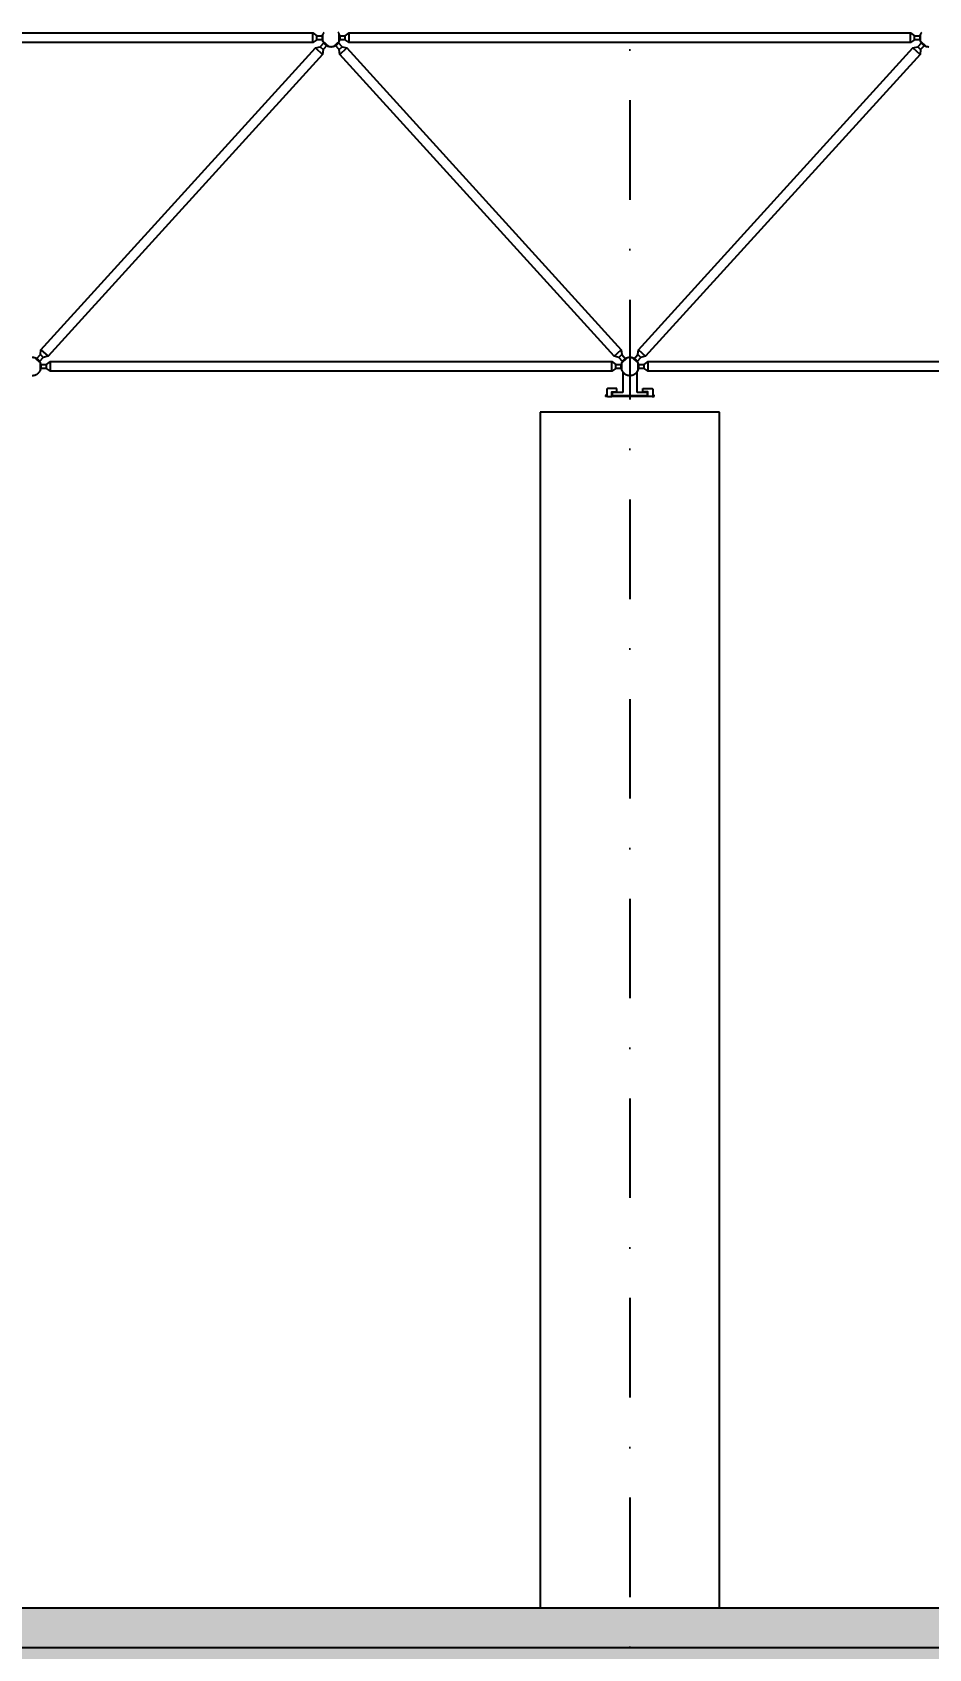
# Model space of a CAD drawing. Header units: centimetres. Extents: x 26569 to 160723, y -3143 to 14565.
# Drawn here: x 34776.7 to 35001.7, y 5940.3 to 6345.9 of the extents above; entities that cross this region are included whole.
import ezdxf

# ---------------------------------------------------------------- set-up
doc = ezdxf.new("R2010")
doc.units = ezdxf.units.CM
doc.header["$LTSCALE"] = 100
doc.linetypes.add('DASHDOT2', pattern=[0.5, 0.25, -0.125, 0, -0.125])
for name, color, linetype in [('A-ANNO-DIMS', 187, 'Continuous'), ('A-ANNO-GRID', 155, 'DASHDOT2'), ('A-ELEV-01', 255, 'Continuous'), ('A-ELEV-02', 253, 'Continuous'), ('S-CONC', 5, 'Continuous'), ('S-HTCH', 8, 'Continuous')]:
    doc.layers.add(name, color=color, linetype=linetype)
doc.styles.add('Fields_100', font='act_simplex.shx', dxfattribs={"width": 0.8, "height": 20})
doc.dimstyles.new('FIELDS_100', dxfattribs={"dimscale": 0, "dimtxt": 20, "dimasz": 5, "dimexe": 5, "dimexo": 5, "dimgap": 5, "dimtad": 0, "dimdec": 0, "dimzin": 0, "dimdsep": 46, "dimtxsty": 'Fields_100', "dimblk": 'DOT', "dimcen": 0.09, "dimclrt": 50, "dimadec": 0, "dimazin": 0, "dimtfac": 1, "dimtdec": 0, "dimtix": 1, "dimtofl": 0, "dimtmove": 1, "dimatfit": 3, "dimfxl": 5, "dimfxlon": 1, "dimtolj": 1, "dimtzin": 0, "dimarcsym": 0})

# ---------------------------------------------------------------- blocks, each defined once
blk = doc.blocks.new('_Dot')
at = {"color": 0, "linetype": 'ByBlock', "lineweight": -2}
blk.add_line((-0.5, 0), (-1, 0), dxfattribs=at)
at = {"color": 0, "linetype": 'ByBlock', "const_width": 0.5}
blk.add_lwpolyline([(-0.25, 0, 1), (0.25, 0, 1)], format="xyb", close=True, dxfattribs=at)
blk = doc.blocks.new('*D692')
at = {"layer": 'A-ANNO-DIMS', "color": 0, "lineweight": -2, "transparency": 16777216}
for p, q in [((34026.73, 6649.56), (34026.73, 6659.56)), ((34926.73, 6649.56), (34926.73, 6659.56)), ((34031.73, 6654.56), (34445.07, 6654.56)), ((34921.73, 6654.56), (34508.4, 6654.56))]:
    blk.add_line(p, q, dxfattribs=at)
at = {"layer": 'DEFPOINTS', "color": 0, "transparency": 16777216}
for p in [(34926.73, 6654.56), (34026.73, 6232.06), (34926.73, 6232.06)]:
    blk.add_point(p, dxfattribs=at)
at = {"layer": 'A-ANNO-DIMS', "color": 0, "lineweight": -2, "transparency": 16777216, "xscale": 5, "yscale": 5, "zscale": 5, "rotation": 180}
blk.add_blockref('_Dot', (34026.73, 6654.56), dxfattribs=at)
at = {"layer": 'A-ANNO-DIMS', "color": 0, "lineweight": -2, "transparency": 16777216, "xscale": 5, "yscale": 5, "zscale": 5}
blk.add_blockref('_Dot', (34926.73, 6654.56), dxfattribs=at)
at = {"layer": 'A-ANNO-DIMS', "color": 50, "transparency": 16777216, "insert": (34476.73, 6654.56), "char_height": 20, "attachment_point": 5, "style": 'Fields_100'}
blk.add_mtext('\\A1;1800', dxfattribs=at)
blk = doc.blocks.new('*D693')
at = {"layer": 'A-ANNO-DIMS', "color": 0, "lineweight": -2, "transparency": 16777216}
for p, q in [((34926.73, 6649.56), (34926.73, 6659.56)), ((35826.73, 6649.56), (35826.73, 6659.56)), ((34931.73, 6654.56), (35345.07, 6654.56)), ((35821.73, 6654.56), (35408.4, 6654.56))]:
    blk.add_line(p, q, dxfattribs=at)
at = {"layer": 'DEFPOINTS', "color": 0, "transparency": 16777216}
for p in [(35826.73, 6654.56), (34926.73, 6232.06), (35826.73, 6232.06)]:
    blk.add_point(p, dxfattribs=at)
at = {"layer": 'A-ANNO-DIMS', "color": 0, "lineweight": -2, "transparency": 16777216, "xscale": 5, "yscale": 5, "zscale": 5, "rotation": 180}
blk.add_blockref('_Dot', (34926.73, 6654.56), dxfattribs=at)
at = {"layer": 'A-ANNO-DIMS', "color": 0, "lineweight": -2, "transparency": 16777216, "xscale": 5, "yscale": 5, "zscale": 5}
blk.add_blockref('_Dot', (35826.73, 6654.56), dxfattribs=at)
at = {"layer": 'A-ANNO-DIMS', "color": 50, "transparency": 16777216, "insert": (35376.73, 6654.56), "char_height": 20, "attachment_point": 5, "style": 'Fields_100'}
blk.add_mtext('\\A1;1800', dxfattribs=at)

msp = doc.modelspace()

# ---------------------------------------------------------------- hatches: boundary and pattern name
at = {"layer": 'A-ELEV-02'}
for points in [[(34920.98, 6254.66), (34921.13, 6254.51), (34920.63, 6254.51), (34920.63, 6254.53), (34920.64, 6254.55), (34920.64, 6254.56), (34920.64, 6254.58), (34920.64, 6254.6), (34920.64, 6254.61), (34920.65, 6254.63), (34920.65, 6254.65), (34920.66, 6254.66), (34920.66, 6254.68), (34920.67, 6254.7), (34920.68, 6254.71), (34920.68, 6254.73), (34920.69, 6254.74), (34920.7, 6254.76), (34920.71, 6254.77), (34920.72, 6254.79), (34920.73, 6254.8), (34920.74, 6254.81), (34920.75, 6254.83), (34920.76, 6254.84), (34920.77, 6254.85), (34920.78, 6254.87), (34920.79, 6254.88), (34920.81, 6254.89), (34920.82, 6254.9), (34920.83, 6254.91), (34920.85, 6254.92), (34920.86, 6254.93), (34920.88, 6254.94), (34920.89, 6254.95), (34920.91, 6254.96), (34920.92, 6254.96), (34920.94, 6254.97), (34920.95, 6254.98), (34920.97, 6254.98), (34920.98, 6254.99)], [(34932.48, 6254.66), (34932.33, 6254.51), (34932.83, 6254.51), (34932.83, 6254.53), (34932.83, 6254.55), (34932.83, 6254.56), (34932.83, 6254.58), (34932.83, 6254.6), (34932.82, 6254.61), (34932.82, 6254.63), (34932.82, 6254.65), (34932.81, 6254.66), (34932.81, 6254.68), (34932.8, 6254.7), (34932.79, 6254.71), (34932.79, 6254.73), (34932.78, 6254.74), (34932.77, 6254.76), (34932.76, 6254.77), (34932.75, 6254.79), (34932.74, 6254.8), (34932.73, 6254.81), (34932.72, 6254.83), (34932.71, 6254.84), (34932.7, 6254.85), (34932.69, 6254.87), (34932.67, 6254.88), (34932.66, 6254.89), (34932.65, 6254.9), (34932.64, 6254.91), (34932.62, 6254.92), (34932.61, 6254.93), (34932.59, 6254.94), (34932.58, 6254.95), (34932.56, 6254.96), (34932.55, 6254.96), (34932.53, 6254.97), (34932.52, 6254.98), (34932.5, 6254.98), (34932.48, 6254.99)]]:
    msp.add_hatch(color=256, dxfattribs=at).paths.add_polyline_path(points, flags=0)
at = {"layer": 'S-HTCH'}
h = msp.add_hatch(dxfattribs=at)
h.set_pattern_fill('ANSI33', color=256, scale=0.5, style=0)
h.set_pattern_definition([(45, (27417.0162, 6583.6334), (-2.245064, 2.245064), []), (45, (27419.2613, 6583.6334), (-2.245064, 2.245064), [1.5875, -0.79375])])
h.paths.add_polyline_path([(40149.23, 5940.51), (40149.23, 5950.51), (32204.23, 5950.51), (32204.23, 5940.51)])
h.paths.add_polyline_path([(40149.23, 5950.51), (40149.23, 5940.51), (41098.48, 5940.51), (41098.48, 5950.51)])
h = msp.add_hatch(dxfattribs=at)
h.set_pattern_fill('AR-CONC', color=256, scale=0.05, style=0)
h.set_pattern_definition([(50, (-33454.4515, 6751.264), (9.10923345, -0.7969543), [0.9525, -10.4775]), (355, (-33454.4515, 6751.264), (-1.7621711, 9.5528423), [0.762, -8.3820292]), (100.451445, (-33453.692, 6751.198), (7.3470624, 8.7558876), [0.8095004, -8.9045122]), (46.1842, (-33454.452, 6753.804), (13.553952, -2.1021164), [1.42875, -15.71625]), (96.635558, (-33453.322, 6753.629), (11.8702067, 12.3713062), [1.2142512, -13.3567804]), (351.184151, (-33454.452, 6753.804), (11.8702067, 12.3713062), [1.1429984, -12.5729866]), (21, (-33453.1815, 6753.169), (7.5807196, -5.1132599), [0.9525, -10.4775]), (326, (-33453.1815, 6753.169), (3.0901014, 9.2093983), [0.762, -8.382]), (71.451445, (-33452.55, 6752.743), (10.670821, 4.0961384), [0.8095004, -8.9044969]), (37.5, (-33454.4515, 6751.264), (0.15443016, 4.22775194), [0, -8.2804, 0, -8.509, 0, -8.41375]), (7.5, (-33454.4515, 6751.264), (3.34098313, 5.00902874), [0, -4.8514, 0, -8.0899, 0, -3.20675]), (327.5, (-33457.2836, 6751.264), (6.77952976, -0.2864372), [0, -3.175, 0, -9.906, 0, -13.1445]), (317.5, (-33458.5536, 6751.264), (7.40645907, 1.27132455), [0, -4.1275, 0, -6.5786, 0, -9.3345])])
h.paths.add_polyline_path([(41085.73, 5940.51), (32204.23, 5940.51), (32204.23, 5935.51), (41085.73, 5935.51)])

# ---------------------------------------------------------------- linework, layer by layer
at = {"layer": 'A-ANNO-GRID'}
msp.add_lwpolyline([(34926.73, 6679.56), (34926.73, 5813.01)], dxfattribs=at)
at = {"layer": 'A-ELEV-01'}
for points in [[(34904.23, 6250.51), (34904.23, 5950.51)], [(34949.23, 6250.51), (34904.23, 6250.51)], [(34949.23, 5950.51), (34949.23, 6250.51)]]:
    msp.add_lwpolyline(points, dxfattribs=at)
at = {"layer": 'A-ELEV-02'}
for points in [[(34703.78, 6345.01), (34705.28, 6345.01), (34706.28, 6345.72), (34847.18, 6345.72), (34848.18, 6345.01), (34849.68, 6345.01)], [(34849.68, 6344.01), (34848.18, 6344.01), (34847.18, 6343.3), (34706.28, 6343.3), (34705.28, 6344.01), (34703.78, 6344.01)], [(34847.18, 6343.3), (34847.18, 6345.72)], [(34848.18, 6344.01), (34848.18, 6345.01)], [(34849.93, 6345.86), (34849.89, 6345.8), (34849.85, 6345.74), (34849.81, 6345.68), (34849.77, 6345.61), (34849.73, 6345.54), (34849.7, 6345.47), (34849.67, 6345.4), (34849.64, 6345.33), (34849.61, 6345.26), (34849.6, 6345.22), (34849.59, 6345.18), (34849.57, 6345.14), (34849.56, 6345.11), (34849.55, 6345.07), (34849.54, 6345.03), (34849.54, 6344.99), (34849.53, 6344.95), (34849.52, 6344.91), (34849.51, 6344.87), (34849.51, 6344.83), (34849.5, 6344.79), (34849.5, 6344.75), (34849.49, 6344.71), (34849.49, 6344.67), (34849.49, 6344.63), (34849.49, 6344.59), (34849.48, 6344.55), (34849.48, 6344.52), (34849.48, 6344.48), (34849.49, 6344.44), (34849.49, 6344.4), (34849.49, 6344.36), (34849.49, 6344.32), (34849.5, 6344.28), (34849.5, 6344.24), (34849.51, 6344.2), (34849.51, 6344.16), (34849.53, 6344.08), (34849.54, 6344.01), (34849.56, 6343.93), (34849.58, 6343.86), (34849.61, 6343.78), (34849.63, 6343.71), (34849.66, 6343.64), (34849.69, 6343.57), (34849.72, 6343.51), (34849.76, 6343.44), (34849.79, 6343.37), (34849.83, 6343.31), (34849.87, 6343.25), (34849.92, 6343.18), (34849.96, 6343.12), (34850.01, 6343.06), (34850.07, 6343), (34850.12, 6342.95), (34850.15, 6342.92), (34850.17, 6342.89), (34850.2, 6342.86), (34850.23, 6342.84), (34850.26, 6342.81), (34850.29, 6342.78), (34850.32, 6342.76), (34850.35, 6342.73), (34850.39, 6342.71), (34850.42, 6342.69), (34850.45, 6342.66), (34850.48, 6342.64), (34850.52, 6342.62), (34850.55, 6342.6), (34850.59, 6342.58), (34850.62, 6342.56), (34850.65, 6342.54), (34850.69, 6342.52), (34850.73, 6342.5), (34850.76, 6342.48), (34850.8, 6342.47), (34850.83, 6342.45), (34850.87, 6342.43), (34850.91, 6342.42), (34850.94, 6342.41), (34850.98, 6342.39), (34851.02, 6342.38), (34851.06, 6342.37), (34851.13, 6342.34), (34851.21, 6342.33), (34851.28, 6342.31), (34851.36, 6342.29), (34851.43, 6342.28), (34851.51, 6342.27), (34851.59, 6342.27), (34851.66, 6342.26), (34851.73, 6342.26), (34851.81, 6342.26), (34851.88, 6342.27), (34851.96, 6342.27), (34852.03, 6342.28), (34852.11, 6342.29), (34852.19, 6342.31), (34852.26, 6342.33), (34852.34, 6342.34), (34852.41, 6342.37), (34852.45, 6342.38), (34852.49, 6342.39), (34852.52, 6342.41), (34852.56, 6342.42), (34852.6, 6342.43), (34852.63, 6342.45), (34852.67, 6342.47), (34852.71, 6342.48), (34852.74, 6342.5), (34852.78, 6342.52), (34852.81, 6342.54), (34852.85, 6342.56), (34852.88, 6342.58), (34852.92, 6342.6), (34852.95, 6342.62), (34852.98, 6342.64), (34853.02, 6342.66), (34853.05, 6342.69), (34853.08, 6342.71), (34853.11, 6342.73), (34853.15, 6342.76), (34853.18, 6342.78), (34853.21, 6342.81), (34853.24, 6342.84), (34853.27, 6342.86), (34853.29, 6342.89), (34853.32, 6342.92), (34853.35, 6342.95), (34853.4, 6343), (34853.45, 6343.06), (34853.5, 6343.12), (34853.55, 6343.18), (34853.59, 6343.25), (34853.64, 6343.31), (34853.68, 6343.37), (34853.71, 6343.44), (34853.75, 6343.51), (34853.78, 6343.57), (34853.81, 6343.64), (34853.84, 6343.71), (34853.86, 6343.78), (34853.89, 6343.86), (34853.91, 6343.93), (34853.93, 6344.01), (34853.94, 6344.08), (34853.96, 6344.16), (34853.96, 6344.2), (34853.97, 6344.24), (34853.97, 6344.28), (34853.98, 6344.32), (34853.98, 6344.36), (34853.98, 6344.4), (34853.98, 6344.44), (34853.98, 6344.48), (34853.98, 6344.52), (34853.98, 6344.55), (34853.98, 6344.59), (34853.98, 6344.63), (34853.98, 6344.67), (34853.98, 6344.71), (34853.97, 6344.75), (34853.97, 6344.79), (34853.96, 6344.83), (34853.96, 6344.87), (34853.95, 6344.91), (34853.94, 6344.95), (34853.93, 6344.99), (34853.92, 6345.03), (34853.91, 6345.07), (34853.9, 6345.11), (34853.89, 6345.14), (34853.88, 6345.18), (34853.87, 6345.22), (34853.86, 6345.26), (34853.83, 6345.33), (34853.8, 6345.4), (34853.77, 6345.47), (34853.73, 6345.54), (34853.7, 6345.61), (34853.66, 6345.68), (34853.62, 6345.74), (34853.58, 6345.8), (34853.53, 6345.86)], [(34849.67, 6343.62), (34851.04, 6342.37)], [(34849.68, 6343.58), (34849.68, 6345.44)], [(34852.43, 6342.37), (34853.8, 6343.62)], [(34853.78, 6345.01), (34855.28, 6345.01), (34856.28, 6345.72), (34997.18, 6345.72), (34998.18, 6345.01), (34999.68, 6345.01)], [(34853.78, 6343.58), (34853.78, 6345.44)], [(34999.68, 6344.01), (34998.18, 6344.01), (34997.18, 6343.3), (34856.28, 6343.3), (34855.28, 6344.01), (34853.78, 6344.01)], [(34855.28, 6344.01), (34855.28, 6345.01)], [(34856.28, 6343.3), (34856.28, 6345.72)], [(34997.18, 6343.3), (34997.18, 6345.72)], [(34998.18, 6344.01), (34998.18, 6345.01)], [(34999.93, 6345.86), (34999.89, 6345.8), (34999.85, 6345.74), (34999.81, 6345.68), (34999.77, 6345.61), (34999.73, 6345.54), (34999.7, 6345.47), (34999.67, 6345.4), (34999.64, 6345.33), (34999.61, 6345.26), (34999.6, 6345.22), (34999.59, 6345.18), (34999.57, 6345.14), (34999.56, 6345.11), (34999.55, 6345.07), (34999.54, 6345.03), (34999.54, 6344.99), (34999.53, 6344.95), (34999.52, 6344.91), (34999.51, 6344.87), (34999.51, 6344.83), (34999.5, 6344.79), (34999.5, 6344.75), (34999.49, 6344.71), (34999.49, 6344.67), (34999.49, 6344.63), (34999.49, 6344.59), (34999.48, 6344.55), (34999.48, 6344.52), (34999.48, 6344.48), (34999.49, 6344.44), (34999.49, 6344.4), (34999.49, 6344.36), (34999.49, 6344.32), (34999.5, 6344.28), (34999.5, 6344.24), (34999.51, 6344.2), (34999.51, 6344.16), (34999.53, 6344.08), (34999.54, 6344.01), (34999.56, 6343.93), (34999.58, 6343.86), (34999.61, 6343.78), (34999.63, 6343.71), (34999.66, 6343.64), (34999.69, 6343.57), (34999.72, 6343.51), (34999.76, 6343.44), (34999.79, 6343.37), (34999.83, 6343.31), (34999.87, 6343.25), (34999.92, 6343.18), (34999.96, 6343.12), (35000.01, 6343.06), (35000.07, 6343), (35000.12, 6342.95), (35000.15, 6342.92), (35000.17, 6342.89), (35000.2, 6342.86), (35000.23, 6342.84), (35000.26, 6342.81), (35000.29, 6342.78), (35000.32, 6342.76), (35000.35, 6342.73), (35000.39, 6342.71), (35000.42, 6342.69), (35000.45, 6342.66), (35000.48, 6342.64), (35000.52, 6342.62), (35000.55, 6342.6), (35000.59, 6342.58), (35000.62, 6342.56), (35000.65, 6342.54), (35000.69, 6342.52), (35000.73, 6342.5), (35000.76, 6342.48), (35000.8, 6342.47), (35000.83, 6342.45), (35000.87, 6342.43), (35000.91, 6342.42), (35000.94, 6342.41), (35000.98, 6342.39), (35001.02, 6342.38), (35001.06, 6342.37), (35001.13, 6342.34), (35001.21, 6342.33), (35001.28, 6342.31), (35001.36, 6342.29), (35001.43, 6342.28), (35001.51, 6342.27), (35001.59, 6342.27), (35001.66, 6342.26), (35001.73, 6342.26), (35001.81, 6342.26)], [(34999.67, 6343.62), (35001.04, 6342.37)], [(34999.68, 6343.58), (34999.68, 6345.44)], [(34847.78, 6341.96), (34849.57, 6340.33)], [(34848.98, 6342.22), (34849.72, 6341.55)], [(34853.75, 6341.55), (34854.49, 6342.22)], [(34853.9, 6340.33), (34855.69, 6341.96)], [(34997.78, 6341.96), (34999.57, 6340.33)], [(34998.98, 6342.22), (34999.72, 6341.55)], [(34776.68, 6259.76), (34776.73, 6259.76), (34776.78, 6259.76), (34776.83, 6259.76), (34776.89, 6259.77), (34776.94, 6259.77), (34776.99, 6259.78), (34777.04, 6259.78), (34777.09, 6259.79), (34777.14, 6259.8), (34777.2, 6259.81), (34777.25, 6259.82), (34777.3, 6259.83), (34777.35, 6259.85), (34777.41, 6259.86), (34777.46, 6259.88), (34777.51, 6259.9), (34777.56, 6259.92), (34777.61, 6259.94), (34777.67, 6259.96), (34777.72, 6259.99), (34777.77, 6260.01), (34777.82, 6260.04), (34777.87, 6260.07), (34777.92, 6260.1), (34777.97, 6260.13), (34778.01, 6260.16), (34778.06, 6260.19), (34778.11, 6260.23), (34778.15, 6260.27), (34778.2, 6260.3), (34778.24, 6260.34), (34778.28, 6260.38), (34778.33, 6260.42), (34778.37, 6260.46), (34778.41, 6260.51), (34778.44, 6260.55), (34778.48, 6260.59), (34778.52, 6260.64), (34778.55, 6260.69), (34778.59, 6260.73), (34778.62, 6260.78), (34778.65, 6260.83), (34778.68, 6260.88), (34778.71, 6260.93), (34778.73, 6260.98), (34778.76, 6261.03), (34778.78, 6261.08), (34778.81, 6261.13), (34778.83, 6261.18), (34778.85, 6261.24), (34778.86, 6261.29), (34778.88, 6261.34), (34778.9, 6261.39), (34778.91, 6261.45), (34778.92, 6261.5), (34778.94, 6261.55), (34778.95, 6261.6), (34778.96, 6261.66), (34778.96, 6261.71), (34778.97, 6261.76), (34778.98, 6261.81), (34778.98, 6261.86), (34778.98, 6261.91), (34778.98, 6261.96), (34778.98, 6262.01), (34778.98, 6262.06), (34778.98, 6262.11), (34778.98, 6262.16), (34778.98, 6262.21), (34778.97, 6262.27), (34778.96, 6262.32), (34778.96, 6262.37), (34778.95, 6262.42), (34778.94, 6262.47), (34778.92, 6262.53), (34778.91, 6262.58), (34778.9, 6262.63), (34778.88, 6262.68), (34778.86, 6262.74), (34778.85, 6262.79), (34778.83, 6262.84), (34778.81, 6262.89), (34778.78, 6262.94), (34778.76, 6262.99), (34778.73, 6263.05), (34778.71, 6263.1), (34778.68, 6263.15), (34778.65, 6263.19), (34778.62, 6263.24), (34778.59, 6263.29), (34778.55, 6263.34), (34778.52, 6263.38), (34778.48, 6263.43), (34778.44, 6263.48), (34778.41, 6263.52), (34778.37, 6263.56), (34778.33, 6263.6), (34778.28, 6263.64), (34778.24, 6263.68), (34778.2, 6263.72), (34778.15, 6263.76), (34778.11, 6263.8), (34778.06, 6263.83), (34778.01, 6263.86), (34777.97, 6263.9), (34777.92, 6263.93), (34777.87, 6263.96), (34777.82, 6263.98), (34777.77, 6264.01), (34777.72, 6264.04), (34777.67, 6264.06), (34777.61, 6264.08), (34777.56, 6264.1), (34777.51, 6264.12), (34777.46, 6264.14), (34777.41, 6264.16), (34777.35, 6264.18), (34777.3, 6264.19), (34777.25, 6264.2), (34777.2, 6264.21), (34777.14, 6264.22), (34777.09, 6264.23), (34777.04, 6264.24), (34776.99, 6264.25), (34776.94, 6264.25), (34776.89, 6264.26), (34776.83, 6264.26), (34776.78, 6264.26), (34776.73, 6264.26), (34776.68, 6264.26)], [(34777.43, 6264.15), (34778.8, 6262.91)], [(34778.75, 6264.98), (34779.49, 6264.3)], [(34778.78, 6262.51), (34780.28, 6262.51), (34781.28, 6263.22), (34922.18, 6263.22), (34923.18, 6262.51), (34924.68, 6262.51)], [(34778.78, 6261.08), (34778.78, 6262.94)], [(34778.9, 6266.19), (34780.69, 6264.57)], [(34780.28, 6261.51), (34780.28, 6262.51)], [(34781.28, 6260.8), (34781.28, 6263.22)], [(34922.18, 6260.8), (34922.18, 6263.22)], [(34922.78, 6264.57), (34924.57, 6266.19)], [(34923.18, 6261.51), (34923.18, 6262.51)], [(34923.98, 6264.3), (34924.72, 6264.98)], [(34928.53, 6260.66), (34928.58, 6260.72), (34928.62, 6260.78), (34928.66, 6260.85), (34928.7, 6260.91), (34928.73, 6260.98), (34928.77, 6261.05), (34928.8, 6261.12), (34928.83, 6261.19), (34928.86, 6261.27), (34928.87, 6261.31), (34928.88, 6261.34), (34928.89, 6261.38), (34928.9, 6261.42), (34928.91, 6261.46), (34928.92, 6261.5), (34928.93, 6261.53), (34928.94, 6261.57), (34928.95, 6261.61), (34928.96, 6261.65), (34928.96, 6261.69), (34928.97, 6261.73), (34928.97, 6261.77), (34928.98, 6261.81), (34928.98, 6261.85), (34928.98, 6261.89), (34928.98, 6261.93), (34928.98, 6261.97), (34928.98, 6262.01), (34928.98, 6262.05), (34928.98, 6262.09), (34928.98, 6262.13), (34928.98, 6262.17), (34928.98, 6262.21), (34928.97, 6262.25), (34928.97, 6262.29), (34928.96, 6262.33), (34928.96, 6262.36), (34928.94, 6262.44), (34928.93, 6262.52), (34928.91, 6262.59), (34928.89, 6262.67), (34928.86, 6262.74), (34928.84, 6262.81), (34928.81, 6262.88), (34928.78, 6262.95), (34928.75, 6263.02), (34928.71, 6263.08), (34928.68, 6263.15), (34928.64, 6263.21), (34928.59, 6263.28), (34928.55, 6263.34), (34928.5, 6263.4), (34928.45, 6263.46), (34928.4, 6263.52), (34928.35, 6263.58), (34928.32, 6263.61), (34928.29, 6263.63), (34928.27, 6263.66), (34928.24, 6263.69), (34928.21, 6263.71), (34928.18, 6263.74), (34928.15, 6263.77), (34928.11, 6263.79), (34928.08, 6263.81), (34928.05, 6263.84), (34928.02, 6263.86), (34927.98, 6263.88), (34927.95, 6263.9), (34927.92, 6263.93), (34927.88, 6263.95), (34927.85, 6263.97), (34927.81, 6263.99), (34927.78, 6264.01), (34927.74, 6264.02), (34927.71, 6264.04), (34927.67, 6264.06), (34927.63, 6264.07), (34927.6, 6264.09), (34927.56, 6264.1), (34927.52, 6264.12), (34927.49, 6264.13), (34927.45, 6264.15), (34927.41, 6264.16), (34927.34, 6264.18), (34927.26, 6264.2), (34927.19, 6264.22), (34927.11, 6264.23), (34927.03, 6264.24), (34926.96, 6264.25), (34926.88, 6264.26), (34926.81, 6264.26), (34926.73, 6264.26), (34926.66, 6264.26), (34926.59, 6264.26), (34926.51, 6264.25), (34926.43, 6264.24), (34926.36, 6264.23), (34926.28, 6264.22), (34926.21, 6264.2), (34926.13, 6264.18), (34926.06, 6264.16), (34926.02, 6264.15), (34925.98, 6264.13), (34925.94, 6264.12), (34925.91, 6264.1), (34925.87, 6264.09), (34925.83, 6264.07), (34925.8, 6264.06), (34925.76, 6264.04), (34925.73, 6264.02), (34925.69, 6264.01), (34925.65, 6263.99), (34925.62, 6263.97), (34925.59, 6263.95), (34925.55, 6263.93), (34925.52, 6263.9), (34925.48, 6263.88), (34925.45, 6263.86), (34925.42, 6263.84), (34925.39, 6263.81), (34925.35, 6263.79), (34925.32, 6263.77), (34925.29, 6263.74), (34925.26, 6263.71), (34925.23, 6263.69), (34925.2, 6263.66), (34925.17, 6263.63), (34925.15, 6263.61), (34925.12, 6263.58), (34925.07, 6263.52), (34925.01, 6263.46), (34924.96, 6263.4), (34924.92, 6263.34), (34924.87, 6263.28), (34924.83, 6263.21), (34924.79, 6263.15), (34924.76, 6263.08), (34924.72, 6263.02), (34924.69, 6262.95), (34924.66, 6262.88), (34924.63, 6262.81), (34924.61, 6262.74), (34924.58, 6262.67), (34924.56, 6262.59), (34924.54, 6262.52), (34924.53, 6262.44), (34924.51, 6262.36), (34924.51, 6262.33), (34924.5, 6262.29), (34924.5, 6262.25), (34924.49, 6262.21), (34924.49, 6262.17), (34924.49, 6262.13), (34924.49, 6262.09), (34924.48, 6262.05), (34924.48, 6262.01), (34924.48, 6261.97), (34924.49, 6261.93), (34924.49, 6261.89), (34924.49, 6261.85), (34924.49, 6261.81), (34924.5, 6261.77), (34924.5, 6261.73), (34924.51, 6261.69), (34924.51, 6261.65), (34924.52, 6261.61), (34924.53, 6261.57), (34924.54, 6261.53), (34924.54, 6261.5), (34924.55, 6261.46), (34924.56, 6261.42), (34924.57, 6261.38), (34924.59, 6261.34), (34924.6, 6261.31), (34924.61, 6261.27), (34924.64, 6261.19), (34924.67, 6261.12), (34924.7, 6261.05), (34924.73, 6260.98), (34924.77, 6260.91), (34924.81, 6260.85), (34924.85, 6260.78), (34924.89, 6260.72), (34924.93, 6260.66)], [(34924.67, 6262.91), (34926.04, 6264.15)], [(34924.68, 6261.08), (34924.68, 6262.94)], [(34927.43, 6264.15), (34928.8, 6262.91)], [(34928.75, 6264.98), (34929.49, 6264.3)], [(34928.78, 6262.51), (34930.28, 6262.51), (34931.28, 6263.22), (35072.18, 6263.22), (35073.18, 6262.51), (35074.68, 6262.51)], [(34928.78, 6261.08), (34928.78, 6262.94)], [(34928.9, 6266.19), (34930.69, 6264.57)], [(34930.28, 6261.51), (34930.28, 6262.51)], [(34931.28, 6260.8), (34931.28, 6263.22)], [(34924.68, 6261.51), (34923.18, 6261.51), (34922.18, 6260.8), (34781.28, 6260.8), (34780.28, 6261.51), (34778.78, 6261.51)], [(34924.93, 6260.66), (34924.93, 6255.51)], [(34926.73, 6262.01), (34926.73, 6254.51)], [(34928.53, 6255.51), (34928.53, 6260.66)], [(35074.68, 6261.51), (35073.18, 6261.51), (35072.18, 6260.8), (34931.28, 6260.8), (34930.28, 6261.51), (34928.78, 6261.51)], [(34920.98, 6254.99), (34920.98, 6254.99), (34920.97, 6254.98), (34920.96, 6254.98), (34920.95, 6254.98), (34920.94, 6254.97), (34920.93, 6254.97), (34920.92, 6254.97), (34920.91, 6254.96), (34920.91, 6254.96), (34920.9, 6254.95), (34920.89, 6254.95), (34920.88, 6254.94), (34920.87, 6254.94), (34920.86, 6254.93), (34920.85, 6254.93), (34920.85, 6254.92), (34920.84, 6254.92), (34920.83, 6254.91), (34920.82, 6254.9), (34920.81, 6254.9), (34920.81, 6254.89), (34920.8, 6254.88), (34920.79, 6254.88), (34920.78, 6254.87), (34920.78, 6254.86), (34920.77, 6254.86), (34920.76, 6254.85), (34920.76, 6254.84), (34920.75, 6254.83), (34920.74, 6254.82), (34920.74, 6254.82), (34920.73, 6254.81), (34920.73, 6254.8), (34920.72, 6254.79), (34920.71, 6254.78), (34920.71, 6254.77), (34920.7, 6254.77), (34920.7, 6254.76), (34920.69, 6254.75), (34920.69, 6254.74), (34920.68, 6254.73), (34920.68, 6254.72), (34920.68, 6254.71), (34920.67, 6254.7), (34920.67, 6254.69), (34920.66, 6254.68), (34920.66, 6254.67), (34920.66, 6254.66), (34920.65, 6254.65), (34920.65, 6254.65), (34920.65, 6254.64), (34920.65, 6254.63), (34920.65, 6254.62), (34920.64, 6254.61), (34920.64, 6254.6), (34920.64, 6254.59), (34920.64, 6254.58), (34920.64, 6254.57), (34920.64, 6254.56), (34920.64, 6254.55), (34920.64, 6254.54), (34920.63, 6254.53), (34920.63, 6254.52), (34920.63, 6254.51)], [(34921.13, 6254.51), (34920.63, 6254.51)], [(34921.13, 6254.51), (34920.98, 6254.66)], [(34924.93, 6255.51), (34922.28, 6255.51)], [(34922.28, 6255.51), (34922.28, 6254.71)], [(34922.28, 6254.71), (34931.18, 6254.71)], [(34922.39, 6254.51), (34922.39, 6254.61)], [(34922.39, 6254.61), (34931.08, 6254.61)], [(34931.08, 6254.51), (34922.39, 6254.51)], [(34922.41, 6254.61), (34922.41, 6254.71)], [(34931.18, 6255.51), (34928.53, 6255.51)], [(34931.06, 6254.61), (34931.06, 6254.71)], [(34931.08, 6254.51), (34931.08, 6254.61)], [(34931.18, 6254.71), (34931.18, 6255.51)], [(34932.33, 6254.51), (34932.48, 6254.66)], [(34932.33, 6254.51), (34932.83, 6254.51)], [(34932.83, 6254.51), (34932.83, 6254.52), (34932.83, 6254.53), (34932.83, 6254.54), (34932.83, 6254.55), (34932.83, 6254.56), (34932.83, 6254.57), (34932.83, 6254.58), (34932.83, 6254.59), (34932.83, 6254.6), (34932.83, 6254.61), (34932.82, 6254.62), (34932.82, 6254.63), (34932.82, 6254.64), (34932.82, 6254.65), (34932.81, 6254.65), (34932.81, 6254.66), (34932.81, 6254.67), (34932.8, 6254.68), (34932.8, 6254.69), (34932.8, 6254.7), (34932.79, 6254.71), (34932.79, 6254.72), (34932.78, 6254.73), (34932.78, 6254.74), (34932.78, 6254.75), (34932.77, 6254.76), (34932.77, 6254.77), (34932.76, 6254.77), (34932.75, 6254.78), (34932.75, 6254.79), (34932.74, 6254.8), (34932.74, 6254.81), (34932.73, 6254.82), (34932.72, 6254.82), (34932.72, 6254.83), (34932.71, 6254.84), (34932.71, 6254.85), (34932.7, 6254.86), (34932.69, 6254.86), (34932.68, 6254.87), (34932.68, 6254.88), (34932.67, 6254.88), (34932.66, 6254.89), (34932.65, 6254.9), (34932.65, 6254.9), (34932.64, 6254.91), (34932.63, 6254.92), (34932.62, 6254.92), (34932.61, 6254.93), (34932.61, 6254.93), (34932.6, 6254.94), (34932.59, 6254.94), (34932.58, 6254.95), (34932.57, 6254.95), (34932.56, 6254.96), (34932.55, 6254.96), (34932.55, 6254.97), (34932.54, 6254.97), (34932.53, 6254.97), (34932.52, 6254.98), (34932.51, 6254.98), (34932.5, 6254.98), (34932.49, 6254.99), (34932.48, 6254.99)]]:
    msp.add_lwpolyline(points, dxfattribs=at)
for points in [[(34777.74, 6263.87), (34778.75, 6264.98), (34778.9, 6266.19), (34847.78, 6341.96), (34848.98, 6342.22), (34849.99, 6343.33), (34850.73, 6342.66), (34849.72, 6341.55), (34849.57, 6340.33), (34780.69, 6264.57), (34779.49, 6264.3), (34778.48, 6263.19)], [(34924.99, 6263.19), (34923.98, 6264.3), (34922.78, 6264.57), (34853.9, 6340.33), (34853.75, 6341.55), (34852.74, 6342.66), (34853.48, 6343.33), (34854.49, 6342.22), (34855.69, 6341.96), (34924.57, 6266.19), (34924.72, 6264.98), (34925.73, 6263.87)], [(34927.74, 6263.87), (34928.75, 6264.98), (34928.9, 6266.19), (34997.78, 6341.96), (34998.98, 6342.22), (34999.99, 6343.33), (35000.73, 6342.66), (34999.72, 6341.55), (34999.57, 6340.33), (34930.69, 6264.57), (34929.49, 6264.3), (34928.48, 6263.19)], [(34928.98, 6262.01), (34928.98, 6262.06), (34928.98, 6262.11), (34928.98, 6262.16), (34928.98, 6262.21), (34928.97, 6262.27), (34928.96, 6262.32), (34928.96, 6262.37), (34928.95, 6262.42), (34928.94, 6262.47), (34928.92, 6262.53), (34928.91, 6262.58), (34928.9, 6262.63), (34928.88, 6262.68), (34928.86, 6262.74), (34928.85, 6262.79), (34928.83, 6262.84), (34928.81, 6262.89), (34928.78, 6262.94), (34928.76, 6262.99), (34928.73, 6263.05), (34928.71, 6263.1), (34928.68, 6263.15), (34928.65, 6263.19), (34928.62, 6263.24), (34928.59, 6263.29), (34928.55, 6263.34), (34928.52, 6263.38), (34928.48, 6263.43), (34928.44, 6263.48), (34928.41, 6263.52), (34928.37, 6263.56), (34928.33, 6263.6), (34928.28, 6263.64), (34928.24, 6263.68), (34928.2, 6263.72), (34928.15, 6263.76), (34928.11, 6263.8), (34928.06, 6263.83), (34928.01, 6263.86), (34927.97, 6263.9), (34927.92, 6263.93), (34927.87, 6263.96), (34927.82, 6263.98), (34927.77, 6264.01), (34927.72, 6264.04), (34927.67, 6264.06), (34927.61, 6264.08), (34927.56, 6264.1), (34927.51, 6264.12), (34927.46, 6264.14), (34927.41, 6264.16), (34927.35, 6264.18), (34927.3, 6264.19), (34927.25, 6264.2), (34927.2, 6264.21), (34927.14, 6264.22), (34927.09, 6264.23), (34927.04, 6264.24), (34926.99, 6264.25), (34926.94, 6264.25), (34926.89, 6264.26), (34926.83, 6264.26), (34926.78, 6264.26), (34926.73, 6264.26), (34926.68, 6264.26), (34926.63, 6264.26), (34926.58, 6264.26), (34926.53, 6264.25), (34926.48, 6264.25), (34926.43, 6264.24), (34926.38, 6264.23), (34926.32, 6264.22), (34926.27, 6264.21), (34926.22, 6264.2), (34926.17, 6264.19), (34926.12, 6264.18), (34926.06, 6264.16), (34926.01, 6264.14), (34925.96, 6264.12), (34925.91, 6264.1), (34925.85, 6264.08), (34925.8, 6264.06), (34925.75, 6264.04), (34925.7, 6264.01), (34925.65, 6263.98), (34925.6, 6263.96), (34925.55, 6263.93), (34925.5, 6263.9), (34925.46, 6263.86), (34925.41, 6263.83), (34925.36, 6263.8), (34925.32, 6263.76), (34925.27, 6263.72), (34925.23, 6263.68), (34925.19, 6263.64), (34925.14, 6263.6), (34925.1, 6263.56), (34925.06, 6263.52), (34925.02, 6263.48), (34924.99, 6263.43), (34924.95, 6263.38), (34924.92, 6263.34), (34924.88, 6263.29), (34924.85, 6263.24), (34924.82, 6263.19), (34924.79, 6263.15), (34924.76, 6263.1), (34924.74, 6263.05), (34924.71, 6262.99), (34924.69, 6262.94), (34924.66, 6262.89), (34924.64, 6262.84), (34924.62, 6262.79), (34924.6, 6262.74), (34924.59, 6262.68), (34924.57, 6262.63), (34924.56, 6262.58), (34924.54, 6262.53), (34924.53, 6262.47), (34924.52, 6262.42), (34924.51, 6262.37), (34924.51, 6262.32), (34924.5, 6262.27), (34924.49, 6262.21), (34924.49, 6262.16), (34924.49, 6262.11), (34924.48, 6262.06), (34924.48, 6262.01), (34924.48, 6261.96), (34924.49, 6261.91), (34924.49, 6261.86), (34924.49, 6261.81), (34924.5, 6261.76), (34924.51, 6261.71), (34924.51, 6261.66), (34924.52, 6261.6), (34924.53, 6261.55), (34924.54, 6261.5), (34924.56, 6261.45), (34924.57, 6261.39), (34924.59, 6261.34), (34924.6, 6261.29), (34924.62, 6261.24), (34924.64, 6261.18), (34924.66, 6261.13), (34924.69, 6261.08), (34924.71, 6261.03), (34924.74, 6260.98), (34924.76, 6260.93), (34924.79, 6260.88), (34924.82, 6260.83), (34924.85, 6260.78), (34924.88, 6260.73), (34924.92, 6260.69), (34924.95, 6260.64), (34924.99, 6260.59), (34925.02, 6260.55), (34925.06, 6260.51), (34925.1, 6260.46), (34925.14, 6260.42), (34925.19, 6260.38), (34925.23, 6260.34), (34925.27, 6260.3), (34925.32, 6260.27), (34925.36, 6260.23), (34925.41, 6260.19), (34925.46, 6260.16), (34925.5, 6260.13), (34925.55, 6260.1), (34925.6, 6260.07), (34925.65, 6260.04), (34925.7, 6260.01), (34925.75, 6259.99), (34925.8, 6259.96), (34925.85, 6259.94), (34925.91, 6259.92), (34925.96, 6259.9), (34926.01, 6259.88), (34926.06, 6259.86), (34926.12, 6259.85), (34926.17, 6259.83), (34926.22, 6259.82), (34926.27, 6259.81), (34926.32, 6259.8), (34926.38, 6259.79), (34926.43, 6259.78), (34926.48, 6259.78), (34926.53, 6259.77), (34926.58, 6259.77), (34926.63, 6259.76), (34926.68, 6259.76), (34926.73, 6259.76), (34926.78, 6259.76), (34926.83, 6259.76), (34926.89, 6259.77), (34926.94, 6259.77), (34926.99, 6259.78), (34927.04, 6259.78), (34927.09, 6259.79), (34927.14, 6259.8), (34927.2, 6259.81), (34927.25, 6259.82), (34927.3, 6259.83), (34927.35, 6259.85), (34927.41, 6259.86), (34927.46, 6259.88), (34927.51, 6259.9), (34927.56, 6259.92), (34927.61, 6259.94), (34927.67, 6259.96), (34927.72, 6259.99), (34927.77, 6260.01), (34927.82, 6260.04), (34927.87, 6260.07), (34927.92, 6260.1), (34927.97, 6260.13), (34928.01, 6260.16), (34928.06, 6260.19), (34928.11, 6260.23), (34928.15, 6260.27), (34928.2, 6260.3), (34928.24, 6260.34), (34928.28, 6260.38), (34928.33, 6260.42), (34928.37, 6260.46), (34928.41, 6260.51), (34928.44, 6260.55), (34928.48, 6260.59), (34928.52, 6260.64), (34928.55, 6260.69), (34928.59, 6260.73), (34928.62, 6260.78), (34928.65, 6260.83), (34928.68, 6260.88), (34928.71, 6260.93), (34928.73, 6260.98), (34928.76, 6261.03), (34928.78, 6261.08), (34928.81, 6261.13), (34928.83, 6261.18), (34928.85, 6261.24), (34928.86, 6261.29), (34928.88, 6261.34), (34928.9, 6261.39), (34928.91, 6261.45), (34928.92, 6261.5), (34928.94, 6261.55), (34928.95, 6261.6), (34928.96, 6261.66), (34928.96, 6261.71), (34928.97, 6261.76), (34928.98, 6261.81), (34928.98, 6261.86), (34928.98, 6261.91), (34928.98, 6261.96)], [(34923.48, 6256.51), (34921.13, 6256.51), (34920.98, 6256.36), (34920.98, 6254.66), (34921.13, 6254.51), (34922.23, 6254.51), (34922.23, 6255.61), (34923.48, 6255.61)], [(34929.98, 6256.51), (34932.33, 6256.51), (34932.48, 6256.36), (34932.48, 6254.66), (34932.33, 6254.51), (34931.23, 6254.51), (34931.23, 6255.61), (34929.98, 6255.61)]]:
    msp.add_lwpolyline(points, close=True, dxfattribs=at)
at = {"layer": 'S-CONC'}
msp.add_lwpolyline([(40149.23, 5940.51), (32204.23, 5940.51), (32204.23, 5950.51), (40149.23, 5950.51)], dxfattribs=at)

# ---------------------------------------------------------------- dimensions: what is measured, and where the dimension line sits
at = {"layer": 'A-ANNO-DIMS'}
for base, p1, p2, picture, middle in [((34926.73, 6654.56), (34026.73, 6232.06), (34926.73, 6232.06), '*D692', (34476.73, 6654.56)), ((35826.73, 6654.56), (34926.73, 6232.06), (35826.73, 6232.06), '*D693', (35376.73, 6654.56))]:
    dim = msp.add_linear_dim(base=base, p1=p1, p2=p2, dimstyle='FIELDS_100', override={"dimscale": 1, "dimlfac": 2}, dxfattribs=at)
    dim.commit()
    dim.dimension.update_dxf_attribs({"geometry": picture, "text_midpoint": middle})

doc.saveas('drawing.dxf')
